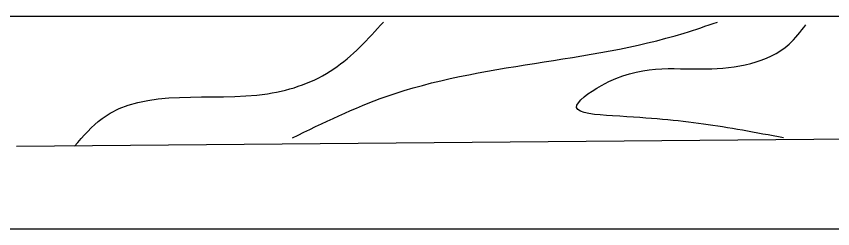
# Model space of a CAD drawing. Extents: x -45948 to -32738, y 12741 to 19047.
# Drawn here: x -34794 to -34409.4, y 13382.5 to 13482.5 of the extents above; entities that cross this region are included whole.
import ezdxf

# ---------------------------------------------------------------- set-up
doc = ezdxf.new("R2010")
doc.units = 0
doc.linetypes.add('ACAD_ISO02W100', pattern=[15, 12, -3])
doc.layers.add('C1', color=7, linetype='ACAD_ISO02W100')

msp = doc.modelspace()

# ---------------------------------------------------------------- linework, layer by layer
at = {"layer": 'C1', "color": 0, "linetype": 'BYBLOCK', "ltscale": 10}
for p, q in [((-34994.09558, 13482.54421), (-33994.09558, 13482.54421)), ((-34793.97439, 13421.42066), (-34194.65701, 13426.61507)), ((-35094.09558, 13382.54421), (-33894.09558, 13382.54421))]:
    msp.add_line(p, q, dxfattribs=at)
for points in [[(-34766.67359, 13421.42066), (-34753.67322, 13434.40669), (-34675.67096, 13446.09411), (-34644.47005, 13457.78154), (-34621.06938, 13479.85779)], [(-34663.97063, 13425.31647), (-34619.76935, 13444.79551), (-34479.36526, 13474.66338), (-34463.76481, 13479.85779)], [(-34432.56391, 13425.31647), (-34470.26501, 13431.80948), (-34513.16624, 13435.70529), (-34530.06674, 13439.6011), (-34518.36639, 13449.98992), (-34468.96496, 13457.78154), (-34429.96383, 13469.46896), (-34422.16361, 13478.55919)]]:
    msp.add_spline(points, degree=3, dxfattribs=at)

doc.saveas('drawing.dxf')
